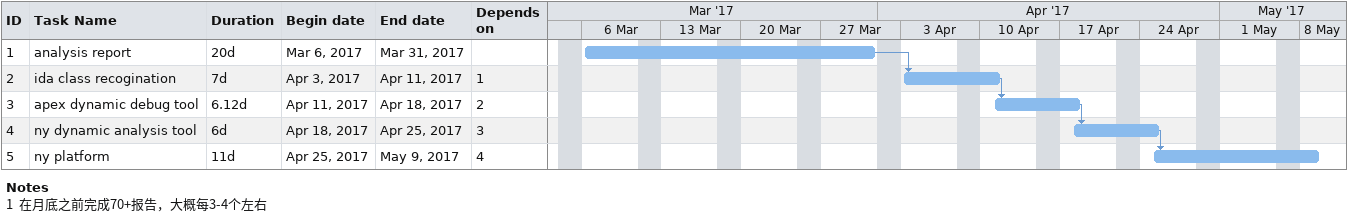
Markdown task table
| ID | Task | Duration | Start | Finish | Predecessors |
|---|---|---|---|---|---|
| 1 | analysis report | 20d | 2017-03-06 | 2017-03-31 |  |
| 2 | ida class recogination | 7d | 2017-04-03 | 2017-04-11 | 1 |
| 3 | apex dynamic debug tool | 6.12d | 2017-04-11 | 2017-04-18 | 2 |
| 4 | ny dynamic analysis tool | 6d | 2017-04-18 | 2017-04-25 | 3 |
| 5 | ny platform | 11d | 2017-04-25 | 2017-05-09 | 4 |

Notes
- 1: 在月底之前完成70+报告，大概每3-4个左右
